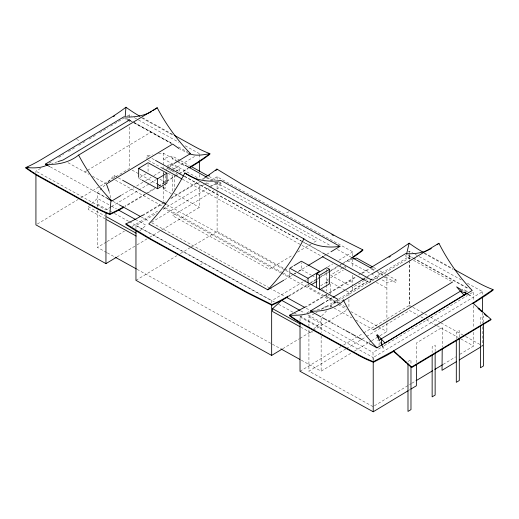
<?xml version="1.0" encoding="UTF-8"?>
<svg xmlns="http://www.w3.org/2000/svg" width="519" height="519" viewBox="0 0 519 519"><rect width="100%" height="100%" fill="white"/><g stroke="black" fill="none" stroke-linecap="round" stroke-linejoin="round"><path stroke-width="0.39" stroke-dasharray="2.6 1.95" d="M416.562 362.664L416.725 342.741L442.383 327.281L442.22 347.205M379.026 345.323L379.311 339.971L377.585 340.483M125.008 117.592L124.8 118.475L127.298 119.889M406.325 254.68L405.689 255.822L406.299 256.944L410.665 258.786M408.706 257.671L409.095 257.002M97.429 207.256L97.429 192.718L105.772 184.115M107.997 181.825L114.115 175.513L117.657 177.472M321.696 315.928L326.704 310.771M330.039 307.326L337.83 299.294M105.195 218.895L88.295 209.546L88.295 206.718L89.437 205.673M91.72 203.591L97.429 198.381L110.807 205.784M139.734 230.994L146.014 225.265L136.16 219.809M313.716 328.936L321.138 322.169L307.761 314.767M200.542 264.911L202.183 263.665M35.928 172.769L35.928 171.166L41.462 167.832M49.078 163.245L53.23 160.741M58.764 157.406L63.61 154.487M68.456 151.574L75.372 147.402M78.836 145.32L86.446 140.733M89.216 139.066L96.826 134.479M99.596 132.812L107.9 127.81M110.664 126.143L123.814 118.222M127.272 116.139L129.348 114.887L131.476 116.061M84.759 171.99L86.829 170.745M87.523 170.329L151.048 132.06M37.31 224.039L78.142 199.445M80.912 197.778L129.348 168.597L129.348 126.111M141.473 179.821L138.677 178.277L147.39 173.028M167.131 166.022L170.349 164.082L179.444 169.116L179.444 171.821L170.349 166.787L169.058 167.559M121.537 195.15L133.941 187.677M136.698 186.016L142.907 182.273M145.664 180.612L151.178 177.29M153.935 175.63L161.519 171.062M167.034 167.741L173.236 164.004M165.84 169.499L168.416 167.948M110.794 206.99L105.947 209.91L35.928 171.166M111.488 206.575L156.466 179.477M170.303 171.14L172.379 169.888M173.074 169.473L194.528 156.55M176.226 171.056L179.444 169.116M175.584 174.144L176.869 173.372M145.352 193.84L126.707 205.07A182.169 102.918 -61 0 1 124.826 206.186M146.04 193.425L155.019 188.014M158.47 185.938L166.067 181.358M166.755 180.943L174.352 176.369M175.039 175.954L178.491 173.871M179.185 173.456L188.157 168.052M145.352 194.43L126.707 205.667A182.169 102.918 -61 0 1 125.449 206.413M148.11 192.77L155.019 188.611M158.47 186.529L166.067 181.955M166.755 181.54L175.039 176.544M175.733 176.129L178.491 174.468M179.185 174.053L188.157 168.643M171.315 193.639L163.621 189.383L165.198 188.429L165.198 183.59M142.407 215.268L165.885 201.125M171.413 197.797L198.342 181.579M142.407 215.865L162.434 203.798M163.122 203.383L165.198 202.138M170.719 198.809L198.342 182.169M106.629 252.474L97.429 247.381L106.427 241.964M107.122 241.543L124.424 231.117M132.04 226.531L159.041 210.266M135.959 228.879L135.959 225.661L156.764 213.134M163.005 209.371L203.922 184.725M204.616 184.303L208.08 182.221M210.857 180.547L217.098 176.784L352.79 251.871L352.79 255.906M151.561 222.281L209.131 187.599M209.825 187.184L218.843 181.754M213.977 190.726L172.522 215.696L269.244 269.218L292.735 255.063M216.741 189.059L219.505 187.391L316.227 240.913L312.081 243.411M117.022 256.95L136.4 245.273M137.087 244.858L148.856 237.773M149.543 237.352L161.312 230.267M161.999 229.852L199.374 207.341L199.374 182.487M135.959 280.325L176.875 255.679M180.34 253.59L190.051 247.745M190.745 247.323L217.098 231.448L217.098 190.454M297.575 252.15L311.394 243.826M284.47 279.793L293.488 274.363M294.182 273.948L295.571 273.111M298.347 271.437L307.365 266.007M324.012 255.977L326.094 254.725M326.788 254.304L330.253 252.215M283.419 273.111L289.797 276.64L291.847 275.407M294.571 273.766L295.94 272.942M298.672 271.294L301.396 269.653L301.396 262.757M271.658 303.161L271.658 300.748L303.557 281.532M304.244 281.11L307.021 279.443M327.826 266.909L332.679 263.983M338.92 260.227L352.79 251.871M289.031 295.603L309.746 283.121M310.433 282.706L317.343 278.547M318.03 278.132L320.1 276.88M320.794 276.465L330.46 270.646M331.148 270.224L337.363 266.481M340.127 264.82L342.89 263.152M343.578 262.737L346.342 261.076A173.91 98.253 -61 0 0 349.404 259.182M288.337 296.608L309.052 284.133M309.746 283.718L315.961 279.975M316.648 279.553L318.718 278.307M319.412 277.892L329.078 272.066M329.766 271.651L338.057 266.662M338.745 266.247L341.508 264.58M342.196 264.165L346.342 261.667A173.91 98.253 -61 0 0 350.014 259.39M343.993 299.502L337.83 303.219L308.02 286.722L310.07 285.489M342.689 267.823L330.597 275.109L350.014 285.852M343.364 267.415L344.707 266.61M326.73 284.01L326.73 280.078L328.663 278.917M330.597 277.749L343.364 270.062M320.612 285.794L326.639 282.167L326.639 272.494M326.256 294.455L306.333 306.379M329.014 292.794L355.898 276.595M358.655 274.934L360.724 273.688M361.412 273.273L368.996 268.706M326.795 294.721L306.333 306.976M329.526 293.073L356.183 277.016M362.333 273.312L369.852 268.784M338.524 303.109L326.73 296.583L328.663 295.421M300.021 321.079L300.021 317.038L302.097 315.786M306.943 312.866L309.713 311.199M322.169 303.693L331.862 297.854M363.696 278.677L365.084 277.84M367.848 276.173L371.312 274.09M407.992 251.994L409.374 251.157L414.305 253.882M322.117 303.939L332.471 297.705M364.215 278.58L365.597 277.743M366.284 277.328L371.117 274.421M352.79 290.03L352.79 287.383L367.569 278.482M348.924 295.506L348.924 292.359L367.569 281.129L367.569 279.144M308.928 326.639L308.928 316.927L315.169 313.165M315.863 312.743L317.252 311.906M321.417 309.402L325.582 306.891M326.276 306.469L338.077 299.366M338.771 298.944L409.569 256.302L412.384 257.859M317.193 309.986L329.987 305.775L409.264 258.014M282.693 348.762L299.249 338.784M299.943 338.369L312.36 330.888M313.048 330.473L327.534 321.748M328.229 321.332L346.854 310.109M300.021 371.273L340.86 346.673M343.623 345.005L363.008 333.328M363.696 332.913L409.374 305.399L409.374 262.491M373.025 406.63L308.928 371.163L345.712 349.002M346.407 348.586L365.837 336.876M366.531 336.461L409.569 310.537L418.022 315.215M301.318 360.199L321.138 371.169L351.597 352.823M354.367 351.149L368.211 342.812M368.905 342.397L370.981 341.145M371.675 340.724L377.209 337.389M379.979 335.722L386.902 331.55L386.902 321.118M373.025 359.68L373.025 352.395L383.437 346.121M384.131 345.706L467.424 295.532M470.195 293.858L473.665 291.769L473.665 300.67M373.219 360.77L373.219 357.533L482.573 291.659L467.087 283.089M407.992 361.477L410.977 359.673L410.977 364.507M374.413 405.793L411.204 383.638M411.898 383.217L415.369 381.128M443.129 364.403L455.624 356.877M459.789 354.367L473.665 346.004L473.665 331.433M408.836 390.314L410.205 389.49M481.197 346.724L482.573 345.894L482.573 326.47M286.572 212.829L289.193 211.668M57.421 161.779L51.777 163.53M180.074 160.377L172.327 156.096L163.193 158.762L198.401 178.244M214.574 182.305L220.912 185.808L220.912 182.98L211.778 185.653L204.739 181.754M352.044 259.396L347.477 260.733L379.155 278.262M385.474 276.867L396.036 282.706L396.036 279.877L386.902 282.55L379.863 278.651M147 159.625L147 155.706L152.398 154.837M158.567 153.845L163.193 153.105L176.642 160.546M370.709 279.488L379.194 278.126M383.82 277.386L386.902 276.887L386.902 320.314M188.89 153.605L179.535 148.914M76.708 139.566L78.979 140.428M349.352 281.136L352.375 282.291M424.347 252.922L452.51 268.505M424.347 253.519L453.217 269.491M415.005 254.271L418.528 256.224M419.229 256.613L461.456 279.975M407.752 254.81L412.709 257.554M413.416 257.943L469.377 288.908M413.092 258.248L468.735 289.038M413.461 260.337L451.206 281.22M142.563 117.748L172.833 134.499M141.856 117.949L173.541 135.478M134.304 117.625L137.84 119.584M138.547 119.973L178.86 142.284M185.225 145.807L199.374 153.63M126.046 117.975L127.46 118.754M128.167 119.149L132.416 121.498M133.124 121.894L172.061 143.439M178.432 146.961L187.638 152.054M130.074 120.453L131.476 121.232M134.272 122.776L171.315 143.276M129.769 120.564L133.299 122.523M134.006 122.912L171.458 143.633M180.774 160.767L189.227 165.444M208.943 176.356L215.281 179.859M218.804 181.812L220.912 182.98M373.505 267.415L377.028 269.361M379.843 270.918L386.181 274.421M386.882 274.811L396.036 279.877M177.349 160.935L184.433 164.854M207.087 177.388L212.751 180.521M215.58 182.091L330.973 245.941M337.344 249.47L350.799 256.911M372.039 268.66L375.574 270.62M376.281 271.009L383.366 274.927M177.258 161.649L172.327 158.924L172.327 156.096M177.959 162.038L184.297 165.548M206.127 177.628L211.058 180.353M371.396 269.076L374.212 270.633M377.728 272.579L382.659 275.31M184.433 176.181L301.241 240.816M301.948 241.205L321.774 252.176M371.325 279.592L373.453 280.766M376.281 282.336L386.902 288.214M147 155.706L149.122 156.881M151.957 158.444L154.785 160.014M184.524 176.466L321.864 252.461M167.994 168.733L174.293 172.217M364.104 279.209L367.569 281.129M148.415 160.41L161.87 167.851M182.396 179.211L301.331 245.02M302.039 245.409L321.864 256.38M363.631 279.488L370.709 283.406L370.709 280.273M409.374 305.399L412.19 306.956M412.897 307.345L424.159 313.573M424.86 313.963L429.79 316.687M430.491 317.077L440.346 322.533M441.046 322.922L462.864 334.995M465.679 336.552L482.573 345.894M167.819 173.158L172.717 175.87L172.717 191.187M420.838 316.772L423.653 318.329M426.475 319.892L436.336 325.348M437.037 325.737L458.173 337.428M460.989 338.991L473.665 346.004M159.949 179.204L165.548 182.299M350.708 286.235L352.79 287.383M132.163 170.148L157.465 184.154M158.172 184.543L161.681 186.483M162.389 186.872L165.198 188.429M174.293 193.464L199.374 207.341M326.73 280.078L330.201 281.999M330.895 282.381L345.453 290.439M346.147 290.822L348.924 292.359M326.639 282.167L328.404 283.14M301.396 269.653L311.212 275.083M311.913 275.472L316.116 277.795M217.098 231.448L290.166 271.885M322.085 289.544L324.213 290.724M118.371 177.868L121.913 179.827M166.541 204.518L284.84 269.977M285.547 270.367L289.797 272.722M339.212 303.492L345.453 306.943M115.536 180.216L164.413 207.263M165.12 207.652L282.712 272.722M163.193 207.769L280.708 272.793M281.421 273.182L337.344 304.134M338.057 304.523L347.256 309.616M350.799 311.575L377.702 326.457M378.409 326.853L386.902 331.55M329.987 305.775L333.483 307.709M334.184 308.098L351.655 317.764M355.852 320.087L372.629 329.37M67.983 162.707L88.95 174.313M92.447 176.246L105.727 183.596M97.429 192.718L106.629 197.81M113.006 201.34L118.669 204.473M141.317 217.007L149.109 221.315M151.937 222.885L268.751 287.52M269.458 287.909L285.035 296.524M306.268 308.28L309.811 310.239M50.291 166.884L106.22 197.83M333.756 323.94L336.591 325.51M339.426 327.074L342.261 328.644M362.8 340.01L365.636 341.58M111.514 206.173L116.438 208.904M300.722 310.868L304.945 313.204M308.928 316.927L373.025 352.395M97.429 204.045L108.756 210.312M109.464 210.701L111.585 211.875M114.42 213.445L128.576 221.282M129.283 221.671L274.415 301.974M278.664 304.322L293.527 312.548M294.234 312.944L296.362 314.118M299.898 316.077L321.138 327.826M135.959 225.661L271.658 300.748M300.021 317.038L373.219 357.533M88.295 206.718L105.195 216.066M300.741 327.1L312.003 333.328L312.003 331.206M107.342 252.87L114.42 256.788M137.074 269.322L280.078 348.45M156.829 183.505L159.852 185.698M379.311 339.971L380.038 341.262M108.938 190.901L110.677 197.707M483.449 322.461L483.449 316.019L480.464 317.816L480.464 324.265M482.573 291.659L482.573 295.707M482.573 312.704L482.573 323.227M473.665 305.529L473.665 328.196M459.296 337.013L459.296 330.571L456.305 332.374L456.305 338.816M435.136 351.571L435.136 345.122L432.145 346.926L432.145 352.563M409.569 256.302L409.569 259.539M409.569 260.343L409.569 306.489M409.374 251.157L409.374 252.779M409.374 253.59L409.374 259.253M352.79 259.137L352.79 268.012M352.79 275.278L352.79 285.768M348.924 299.431L348.924 307.293M345.382 266.202L345.382 268.187M337.83 300.079L337.83 303.219M330.597 284.042L330.597 294.254M326.73 284.795L326.73 291.081M326.73 294.228L326.73 296.583M326.639 269.277L326.639 271.69M321.138 318.121L321.138 332.647M321.138 335.851L321.138 371.169M308.928 329.876L308.928 371.163M308.02 284.373L308.02 286.722M289.797 268.213L289.797 271.969M289.797 273.507L289.797 276.64M217.098 176.784L217.098 189.649M199.374 154.435L199.374 159.242M199.374 174.475L199.374 178.484M174.293 174.922L174.293 189.435M170.349 164.082L170.349 166.787M165.198 175.532L165.198 182.785M163.621 172.451L163.621 175.675M163.621 176.479L163.621 185.348M163.621 186.159L163.621 189.383M163.193 153.105L163.193 167.637M163.193 172.451L163.193 174.06M163.193 174.858L163.193 183.687M163.193 186.898L163.193 201.346M148.058 164.251L148.058 172.619M138.677 176.752L138.677 178.277M129.348 114.887L129.348 122.906M114.115 175.513L114.115 178.646M97.429 210.467L97.429 247.381M203.474 178.439A173.91 98.253 -61 0 1 202.248 179.204M204.7 178.251A173.91 98.253 -61 0 1 202.864 179.418M462.805 289.148L461.981 290.166L467.924 291.769L462.805 289.148"/><path stroke-width="0.78" d="M416.549 364.26L416.368 385.779L410.892 389.075M442.207 348.8L442.026 370.319L456.461 361.626M110.962 200.055L109.846 214.49A136.257 80.322 58.9 0 1 94.653 207.412L41.144 177.809A136.257 80.322 58.9 0 1 25.95 168.065L25.95 167.475A182.169 102.918 -61 0 0 42.811 158.645L109.1 118.715A182.169 102.918 -61 0 0 125.961 107.225A136.257 80.322 58.9 0 0 139.883 116.256M125.235 116.087L125.961 107.225L125.961 107.822M406.552 254.089L409.154 243.184A136.257 80.322 58.9 0 0 422.44 251.845M184.855 172.976C195.176 180.502 208.521 182.331 220.925 180.495L339.964 246.363C327.56 248.199 314.216 246.369 303.894 238.844L184.855 172.976C175.208 191.505 163.076 208.722 148.784 223.955L267.823 289.823L283.776 280.215M303.894 238.844C294.247 257.372 282.122 274.59 267.823 289.823M324.907 307.164L325.296 306.71M300.034 326.711L272.579 311.517L272.579 308.682L281.713 300.352L300.014 310.479M379.065 339.296L377.332 334.606L384.929 343.033L466.62 293.43L470.37 295.655M379.94 339.666L461.488 290.543M454.625 269.672L477.856 282.531A136.257 80.322 58.9 0 0 493.05 289.602L472.887 303.083L393.603 350.844L373.44 361.659A136.257 80.322 58.9 0 1 358.246 354.581L304.737 324.978A136.257 80.322 58.9 0 1 289.544 315.241L305.659 306.774M173.923 163.589L190.473 153.624C177.226 140.052 166.048 124.521 157.199 107.757L78.609 155.097C69.319 162.57 57.038 165.211 45.335 164.14L123.924 116.801C133.415 117.599 143.192 116.159 151.619 111.546M152.858 110.703L157.199 107.757M388.991 257.255L390.34 256.412M472.887 303.68L486.361 294.967L493.05 290.199L493.05 289.602M138.677 176.752L138.677 168.377L148.058 162.726L166.949 173.177L166.949 183.071L157.562 188.728L142.174 180.21M106.927 198.219L111.883 200.963L120.843 195.566M157.562 188.728L157.562 178.828L166.949 173.177M188.851 167.631L192.997 165.139A182.169 102.918 -61 0 0 209.858 153.65A136.257 80.322 58.9 0 1 194.657 146.572L174.241 135.277M189.539 167.812L192.997 165.73A182.169 102.918 -61 0 0 209.858 154.247L209.858 153.65C203.201 154.863 196.117 156.245 189.571 153.819M35.928 174.371L35.928 224.876L105.947 263.62L116.327 257.366M290.478 267.804L292.528 266.571M293.89 265.747L301.396 261.226L319.62 271.307L308.02 278.294L308.02 282.803M308.059 265.585L323.318 256.392M330.947 251.799L339.964 246.363M316.59 287.409L316.59 273.714L326.639 267.661L329.584 269.296L329.584 283.796L319.535 289.849L319.535 275.349L329.584 269.296M311.432 284.665L316.888 281.382M370.378 267.875L395.738 252.448L409.154 243.184L409.154 243.774M321.008 316.888L310.381 311.004L322.117 303.939M333.159 297.29L363.527 278.995M371.812 274.006L405.624 253.629A117.852 69.475 58.9 0 0 431.347 248.549M310.381 311.011A117.852 69.475 58.9 0 0 343.675 300.65L438.918 243.275A117.852 69.475 58.9 0 1 437.128 244.754M135.959 230.488L135.959 280.325L271.658 355.411L282.005 349.177M373.33 329.753L452.607 281.999M369.178 343.539L376.969 347.847L472.212 290.471A117.852 69.475 58.9 0 1 438.918 243.275M490.903 319.243L490.903 319.84L411.625 367.601L411.625 367.004L490.903 319.243L472.887 303.083M416.063 380.706L432.716 370.676M434.799 369.418L442.435 364.818M300.021 322.701L300.021 371.273L373.219 411.775L408.148 390.729M459.205 359.972L480.51 347.14M411.625 367.004L393.603 350.844L393.603 351.434L386.856 355.353L373.44 362.256A136.257 80.322 58.9 0 1 358.246 355.178L304.737 325.569A136.257 80.322 58.9 0 1 289.544 315.831L289.544 315.241C297.212 315.377 305.243 315.338 312.243 311.789M47.599 164.86C40.93 168.351 33.235 168.162 25.95 167.475A136.257 80.322 58.9 0 0 41.144 177.213L94.653 206.822A136.257 80.322 58.9 0 0 109.846 213.893A182.169 102.918 -61 0 0 123.574 206.912M58.128 161.558L63.091 160.001L129.374 120.071L127.298 119.889M353.562 258.955L356.611 258.06L372.804 267.019M461.313 289.751L456.61 286.851L460.489 291.295L466.62 293.43L464.635 292.028M351.856 258.203A173.91 98.253 -61 0 0 362.813 250.418L362.813 249.821L338.206 237.54L241.484 184.018L216.884 169.077A173.91 98.253 -61 0 1 204.7 177.654M288.337 296.018A173.91 98.253 -61 0 1 271.865 304.608L247.265 292.327L150.542 238.805L125.935 223.858A173.91 98.253 -61 0 0 142.407 215.268M287.649 297.024A173.91 98.253 -61 0 1 271.865 305.204L247.265 292.917L150.542 239.402L134.097 229.709L125.935 224.455L125.935 223.858M331.901 234.646L333.302 235.418M190.635 166.223L207.535 175.578M185.14 165.25L206.374 176.998M352.213 257.696L371.325 268.271M155.492 160.403L183.81 176.071M322.571 252.85L370.709 279.488M161.87 167.851L181.689 178.815M322.571 256.769L363.631 279.488M138.677 168.377L157.562 178.828M316.59 273.714L319.535 275.349M289.797 268.213L308.02 278.294M122.62 180.216L165.827 204.129M289.797 272.722L337.83 299.294M119.376 204.862L140.61 216.618M286.449 297.309L304.854 307.495M45.335 164.14L49.584 166.489M322.422 317.667L326.678 320.022M328.092 320.807L330.214 321.981M331.635 322.766L333.049 323.551M337.298 325.9L338.719 326.685M342.968 329.033L344.382 329.818M345.797 330.603L350.053 332.958M351.467 333.736L355.716 336.091M357.13 336.876L362.093 339.621M366.343 341.969L367.757 342.754M118.553 210.072L135.453 219.42M106.603 216.845L136.179 233.213M272.579 308.682L300.034 323.875M106.603 219.68L136.179 236.041M115.127 257.177L136.367 268.926M280.785 348.839L299.898 359.414M178.912 148.531L172.717 144.048L106.427 183.979L108.938 190.901M477.986 308.254L481.956 311.815M484.227 313.852L487.023 316.356M393.603 351.434L411.625 367.601M460.489 291.295L464.213 295.272M111.883 200.963C98.636 187.391 87.458 171.867 78.609 155.097M376.47 335.027L378.954 339.348M380.758 342.559L383.288 348.113M381.206 339.056L381.848 344.499M485.362 314.274L485.362 314.864M483.449 323.272L483.449 365.966L480.464 367.77L480.464 325.874M482.573 297.322L482.573 311.9M479.121 308.675L479.121 309.272M459.296 338.628L459.296 380.524L456.305 382.321L456.305 340.425M435.136 353.18L435.136 395.076L432.145 396.873L432.145 354.983M410.977 366.927L410.977 409.627L407.992 411.424L407.992 363.89M406.079 362.035L406.079 362.625M399.844 356.436L399.844 357.033M373.44 361.659L373.44 362.256M373.219 362.392L373.219 411.775M271.865 304.608L271.865 305.204M271.658 304.763L271.658 355.411M216.884 169.077L216.884 169.668A173.91 98.253 -61 0 1 215.67 170.589M199.374 160.845L199.374 171.264M105.947 212.316L105.947 263.62M376.963 347.853A117.852 69.475 58.9 0 1 343.675 300.65M209.592 174.981A173.91 98.253 -61 0 1 208.366 175.824M362.813 249.821A173.91 98.253 -61 0 1 350.63 258.404M28.045 167.118A182.169 102.918 -61 0 1 25.95 168.072M123.574 207.509A182.169 102.918 -61 0 1 109.846 214.49M114.738 115.763A182.169 102.918 -61 0 1 113.486 116.574"/></g></svg>
